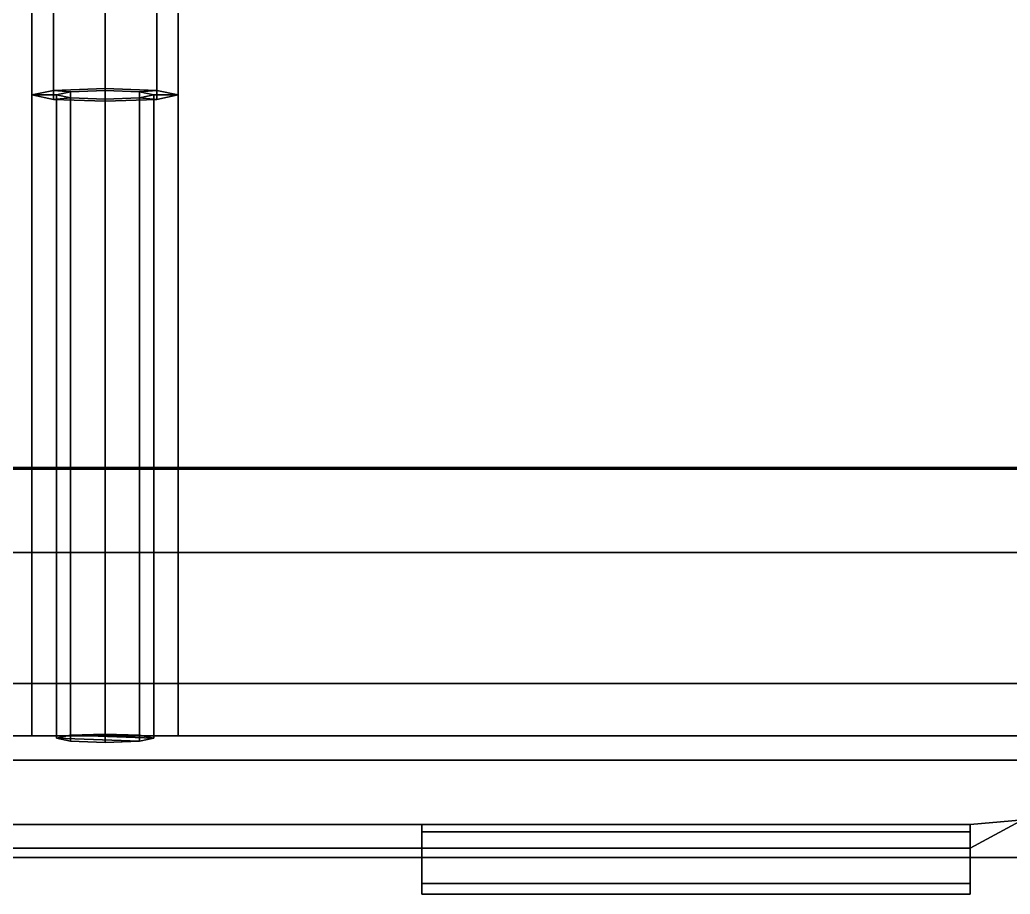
# Model space of a CAD drawing. Header units: millimetres. Extents: x -1.7 to 1.6, y -3.2 to 7.1.
# Drawn here: x -0.07 to 0.743, y -3.08 to -2.363 of the extents above; entities that cross this region are included whole.
import ezdxf

# ---------------------------------------------------------------- set-up
doc = ezdxf.new("R2010")
doc.units = ezdxf.units.MM
doc.header["$MEASUREMENT"] = 0

msp = doc.modelspace()

# ---------------------------------------------------------------- linework, layer by layer
for points in [[(0.96, 2.92, 0.51), (0.96, -2.73, 0.51), (-0.96, -2.73, 0.51), (-0.96, 2.92, 0.51)], [(-0.06, -2.95, 1.73174), (-0.06, -2.08, 1.80739), (-0.91, -2.08, 1.80739), (-0.91, -2.95, 1.73174)], [(-0.06, -2.95, 1.68174), (-0.06, -2.08, 1.75739), (-0.06, -2.08, 1.80739), (-0.06, -2.95, 1.73174)], [(0.06, -2.95, 1.68174), (0.06, -2.08, 1.75739), (-0.06, -2.08, 1.75739), (-0.06, -2.95, 1.68174)], [(0.91, -2.95, 1.73174), (0.91, -2.08, 1.80739), (0.06, -2.08, 1.80739), (0.06, -2.95, 1.73174)], [(0.06, -2.95, 1.73174), (0.06, -2.08, 1.80739), (0.06, -2.08, 1.75739), (0.06, -2.95, 1.68174)], [(-0.04243, -2.42043, 1.75223), (-0.06, -2.42413, 1.7945), (-0.06, -2.195, 1.81454), (-0.04243, -2.1913, 1.77228)], [(0, -2.4189, 1.73472), (-0.04243, -2.42043, 1.75223), (-0.04243, -2.1913, 1.77228), (0, -2.18977, 1.75477)], [(0.04243, -2.42043, 1.75223), (0, -2.4189, 1.73472), (0, -2.18977, 1.75477), (0.04243, -2.1913, 1.77228)], [(0.06, -2.42413, 1.7945), (0.04243, -2.42043, 1.75223), (0.04243, -2.1913, 1.77228), (0.06, -2.195, 1.81454)], [(-0.06, -2.42413, 1.7945), (-0.04243, -2.42782, 1.83676), (-0.04243, -2.1987, 1.85681), (-0.06, -2.195, 1.81454)], [(-0.04243, -2.42782, 1.83676), (0, -2.42936, 1.85427), (0, -2.20023, 1.87431), (-0.04243, -2.1987, 1.85681)], [(0, -2.42936, 1.85427), (0.04243, -2.42782, 1.83676), (0.04243, -2.1987, 1.85681), (0, -2.20023, 1.87431)], [(0.04243, -2.42782, 1.83676), (0.06, -2.42413, 1.7945), (0.06, -2.195, 1.81454), (0.04243, -2.1987, 1.85681)], [(-0.02828, -2.42166, 1.76632), (-0.04, -2.42413, 1.7945), (-0.06, -2.42413, 1.7945), (-0.04243, -2.42043, 1.75223)], [(0, -2.42064, 1.75465), (-0.02828, -2.42166, 1.76632), (-0.04243, -2.42043, 1.75223), (0, -2.4189, 1.73472)], [(-0.04, -2.42413, 1.7945), (-0.02828, -2.42166, 1.76632), (-0.02828, -2.94964, 1.72013), (-0.04, -2.95211, 1.7483)], [(-0.02828, -2.42166, 1.76632), (0, -2.42064, 1.75465), (0, -2.94862, 1.70846), (-0.02828, -2.94964, 1.72013)], [(0.02828, -2.42166, 1.76632), (0, -2.42064, 1.75465), (0, -2.4189, 1.73472), (0.04243, -2.42043, 1.75223)], [(0, -2.42064, 1.75465), (0.02828, -2.42166, 1.76632), (0.02828, -2.94964, 1.72013), (0, -2.94862, 1.70846)], [(0.04, -2.42413, 1.7945), (0.02828, -2.42166, 1.76632), (0.04243, -2.42043, 1.75223), (0.06, -2.42413, 1.7945)], [(0.02828, -2.42166, 1.76632), (0.04, -2.42413, 1.7945), (0.04, -2.95211, 1.7483), (0.02828, -2.94964, 1.72013)], [(-0.04, -2.42413, 1.7945), (-0.02828, -2.42659, 1.82267), (-0.04243, -2.42782, 1.83676), (-0.06, -2.42413, 1.7945)], [(-0.02828, -2.42659, 1.82267), (0, -2.42761, 1.83434), (0, -2.42936, 1.85427), (-0.04243, -2.42782, 1.83676)], [(-0.02828, -2.42659, 1.82267), (-0.04, -2.42413, 1.7945), (-0.04, -2.95211, 1.7483), (-0.02828, -2.95457, 1.77648)], [(0, -2.42761, 1.83434), (-0.02828, -2.42659, 1.82267), (-0.02828, -2.95457, 1.77648), (0, -2.9556, 1.78815)], [(0.02828, -2.42659, 1.82267), (0, -2.42761, 1.83434), (0, -2.9556, 1.78815), (0.02828, -2.95457, 1.77648)], [(0, -2.42761, 1.83434), (0.02828, -2.42659, 1.82267), (0.04243, -2.42782, 1.83676), (0, -2.42936, 1.85427)], [(0.04, -2.42413, 1.7945), (0.02828, -2.42659, 1.82267), (0.02828, -2.95457, 1.77648), (0.04, -2.95211, 1.7483)], [(0.02828, -2.42659, 1.82267), (0.04, -2.42413, 1.7945), (0.06, -2.42413, 1.7945), (0.04243, -2.42782, 1.83676)], [(-0.76, -2.73119, 0.51436), (-0.96, -2.73, 0.51), (0.96, -2.73, 0.51), (0.76, -2.73119, 0.51436)], [(0.76, -2.73119, 0.51436), (0.76, -2.79976, 0.76596), (-0.76, -2.79976, 0.76596), (-0.76, -2.73119, 0.51436)], [(0.96, -2.79976, 0.76596), (0.96, -2.90717, 1.16), (-0.96, -2.90717, 1.16), (-0.96, -2.79976, 0.76596)], [(-0.71, -3.04234, 1.63317), (-0.96, -2.90717, 1.16), (0.96, -2.90717, 1.16), (0.71, -3.04234, 1.63317)], [(0.71, -3.04234, 1.63317), (0.96, -2.90717, 1.16), (1.32, -3.05, 1.66), (0.71, -3.05, 1.66)], [(1.31, -2.97, 1.68), (0.91, -2.95, 1.68174), (-0.91, -2.95, 1.68174), (-1.31, -2.97, 1.68)], [(-0.06, -2.95, 1.68174), (-0.06, -2.95, 1.73174), (-0.91, -2.95, 1.73174), (-0.91, -2.95, 1.68174)], [(0.02828, -2.95457, 1.77648), (-0.04, -2.95211, 1.7483), (-0.02828, -2.94964, 1.72013), (0.04, -2.95211, 1.7483)], [(0.04, -2.95211, 1.7483), (-0.02828, -2.94964, 1.72013), (0, -2.94862, 1.70846), (0.02828, -2.94964, 1.72013)], [(0.91, -2.95, 1.68174), (0.91, -2.95, 1.73174), (0.06, -2.95, 1.73174), (0.06, -2.95, 1.68174)], [(0, -2.9556, 1.78815), (-0.02828, -2.95457, 1.77648), (-0.04, -2.95211, 1.7483), (0.02828, -2.95457, 1.77648)], [(-1.31, -2.97, 1.68), (-0.71, -3.02282, 1.6668), (0.71, -3.02282, 1.6668), (1.31, -2.97, 1.68)], [(1.32, -3.05, 1.66), (1.31, -2.97, 1.68), (0.71, -3.02282, 1.6668), (0.71, -3.05, 1.66)], [(-0.26, -3.02282, 1.6668), (-0.26, -3.05, 1.66), (0.26, -3.05, 1.66), (0.26, -3.02282, 1.6668)], [(0.26, -3.02879, 1.68121), (0.26, -3.02282, 1.6668), (0.26, -3.05, 1.66)], [(0.71, -3.02879, 1.68121), (0.71, -3.02282, 1.6668), (0.26, -3.02282, 1.6668), (0.26, -3.02879, 1.68121)], [(0.71, -3.05, 1.69), (0.71, -3.05, 1.66), (0.71, -3.02282, 1.6668), (0.71, -3.02879, 1.68121)], [(0.26, -3.05, 1.66), (0.26, -3.07121, 1.68121), (0.26, -3.05, 1.69), (0.26, -3.02879, 1.68121)], [(0.71, -3.05, 1.69), (0.71, -3.02879, 1.68121), (0.26, -3.02879, 1.68121), (0.26, -3.05, 1.69)], [(-0.26, -3.04234, 1.63317), (0.26, -3.04234, 1.63317), (0.26, -3.05, 1.66), (-0.26, -3.05, 1.66)], [(0.26, -3.04234, 1.63317), (0.26, -3.05, 1.63), (0.26, -3.05, 1.66)], [(0.71, -3.04234, 1.63317), (0.71, -3.05, 1.63), (0.26, -3.05, 1.63), (0.26, -3.04234, 1.63317)], [(0.71, -3.05, 1.66), (0.71, -3.07121, 1.63879), (0.71, -3.05, 1.63), (0.71, -3.04234, 1.63317)], [(0.26, -3.05, 1.66), (0.26, -3.08, 1.66), (0.26, -3.07121, 1.68121), (0.26, -3.05, 1.66)], [(0.26, -3.05, 1.63), (0.26, -3.07121, 1.63879), (0.26, -3.08, 1.66), (0.26, -3.05, 1.66)], [(0.71, -3.05, 1.63), (0.71, -3.07121, 1.63879), (0.26, -3.07121, 1.63879), (0.26, -3.05, 1.63)], [(0.71, -3.07121, 1.68121), (0.71, -3.05, 1.69), (0.26, -3.05, 1.69), (0.26, -3.07121, 1.68121)], [(0.71, -3.07121, 1.68121), (0.71, -3.05, 1.66), (0.71, -3.05, 1.66), (0.71, -3.05, 1.69)], [(0.71, -3.05, 1.66), (0.71, -3.07121, 1.68121), (0.71, -3.08, 1.66), (0.71, -3.07121, 1.63879)], [(0.71, -3.07121, 1.63879), (0.71, -3.08, 1.66), (0.26, -3.08, 1.66), (0.26, -3.07121, 1.63879)], [(0.71, -3.08, 1.66), (0.71, -3.07121, 1.68121), (0.26, -3.07121, 1.68121), (0.26, -3.08, 1.66)]]:
    msp.add_3dface(points)

doc.saveas('drawing.dxf')
